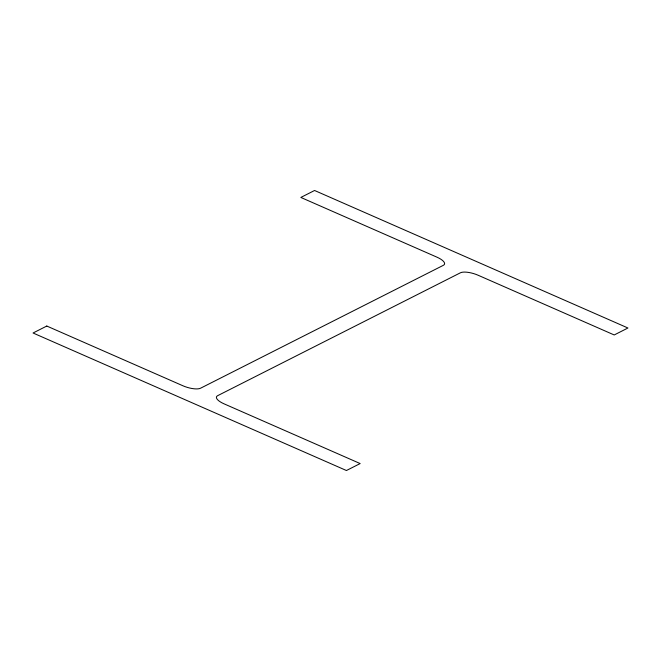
<?xml version="1.0" encoding="UTF-8"?>
<svg xmlns="http://www.w3.org/2000/svg" width="661" height="661" viewBox="0 0 661 661"><rect width="100%" height="100%" fill="white"/><g stroke="black" fill="none" stroke-linecap="round" stroke-linejoin="round"><path stroke-width="0.99" d="M46.791 326.038L33.05 332.995L346.43 470.516L360.162 463.559L224.096 403.854A13.889 4.635 17.1 0 1 217.634 395.691L460.42 272.795A13.889 4.635 17.1 0 1 478.143 275.249L614.209 334.962L627.95 328.005L314.57 190.484L300.838 197.441L436.904 257.146A13.889 4.635 17.1 0 1 443.366 265.309L200.58 388.205A13.889 4.635 17.1 0 1 182.857 385.751L46.791 326.038"/></g></svg>
